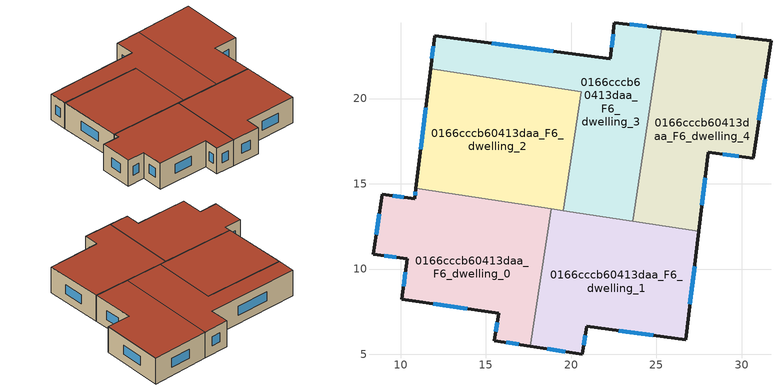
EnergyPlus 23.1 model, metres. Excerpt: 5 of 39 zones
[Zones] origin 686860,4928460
0166cccb60413daa_F6_dwelling_0
 floor to 0166cccb60413daa_F5_dwelling_0 (EU_floor_Construction): 18.83,13.53 17.6,5.47 15.49,5.8 15.74,7.39 10.07,8.22 10.39,10.59 8.41,10.88 8.91,14.39 10.82,14.12 10.89,14.74 z18
 wall outside (EU_wall_Construction): 10.89,14.74 10.82,14.12 8.91,14.39 8.41,10.88 10.39,10.59 10.07,8.22 15.74,7.39 15.49,5.8 17.6,5.47 z18:21
 wall to 0166cccb60413daa_F6_dwelling_1 (EU_wall_Construction): 17.6,5.47 18.83,13.53 z18:21
 wall to 0166cccb60413daa_F6_dwelling_2 (EU_wall_Construction): 18.83,13.53 10.89,14.74 z18:21
 window (EU_Window_Construction): 11.91,7.96 13.9,7.66 / 10.28,9.82 10.17,9 / 9.05,10.78 9.74,10.69 / 8.74,13.25 8.57,12.02 / 10.19,14.21 9.53,14.31 / 10.87,14.54 10.84,14.32 / 16.18,5.7 16.92,5.58 / 15.66,6.88 15.58,6.32 z18.98:20.02
 roof outside (EU_roof_Construction): 17.6,5.47 18.83,13.53 10.89,14.74 10.82,14.12 8.91,14.39 8.41,10.88 10.39,10.59 10.07,8.22 15.74,7.39 15.49,5.8 z21
0166cccb60413daa_F6_dwelling_1
 floor to 0166cccb60413daa_F5_dwelling_1 (EU_floor_Construction): 27.49,12.22 26.71,5.86 20.92,6.64 20.66,4.99 17.6,5.47 18.83,13.53 z18
 wall outside (EU_wall_Construction): 17.6,5.47 20.66,4.99 20.92,6.64 26.71,5.86 27.49,12.22 z18:21
 wall to 0166cccb60413daa_F6_dwelling_3 (EU_wall_Construction): 23.61,12.81 19.53,13.43 z18:21
 wall to 0166cccb60413daa_F6_dwelling_4 (EU_wall_Construction): 27.49,12.22 23.61,12.81 z18:21
 wall to 0166cccb60413daa_F6_dwelling_2 (EU_wall_Construction): 19.53,13.43 18.83,13.53 z18:21
 window (EU_Window_Construction): 18.6,5.32 19.66,5.15 / 26.97,7.93 27.24,10.15 / 22.8,6.39 24.83,6.12 / 20.74,5.53 20.83,6.11 z18.98:20.02
 roof outside (EU_roof_Construction): 26.71,5.86 27.49,12.22 18.83,13.53 17.6,5.47 20.66,4.99 20.92,6.64 z21
0166cccb60413daa_F6_dwelling_2
 floor to 0166cccb60413daa_F5_dwelling_2 (EU_floor_Construction): 20.59,20.4 19.53,13.43 10.89,14.74 11.76,21.75 z18
 wall outside (EU_wall_Construction): 11.76,21.75 10.89,14.74 z18:21
 wall to 0166cccb60413daa_F6_dwelling_3 (EU_wall_Construction): 19.53,13.43 20.59,20.4 11.76,21.75 z18:21
 window (EU_Window_Construction): 11.48,19.47 11.17,17.02 z18.98:20.02
 roof outside (EU_roof_Construction): 19.53,13.43 20.59,20.4 11.76,21.75 10.89,14.74 z21
0166cccb60413daa_F6_dwelling_3
 floor to 0166cccb60413daa_F5_dwelling_3 (EU_floor_Construction): 25.33,24.13 23.61,12.81 19.53,13.43 20.59,20.4 11.76,21.75 12,23.69 22.3,22.32 22.54,24.45 z18
 wall outside (EU_wall_Construction): 25.33,24.13 22.54,24.45 22.3,22.32 12,23.69 11.76,21.75 z18:21
 wall to 0166cccb60413daa_F6_dwelling_4 (EU_wall_Construction): 23.61,12.81 25.33,24.13 z18:21
 window (EU_Window_Construction): 11.92,23.06 11.83,22.38 / 18.95,22.77 15.35,23.25 / 22.46,23.76 22.37,23.02 / 24.42,24.24 23.44,24.35 z18.98:20.02
 roof outside (EU_roof_Construction): 23.61,12.81 25.33,24.13 22.54,24.45 22.3,22.32 12,23.69 11.76,21.75 20.59,20.4 19.53,13.43 z21
0166cccb60413daa_F6_dwelling_4
 floor to 0166cccb60413daa_F5_dwelling_4 (EU_floor_Construction): 31.72,23.4 30.68,16.49 28.06,16.86 27.49,12.22 23.61,12.81 25.33,24.13 z18
 wall outside (EU_wall_Construction): 27.49,12.22 28.06,16.86 30.68,16.49 31.72,23.4 25.33,24.13 z18:21
 window (EU_Window_Construction): 29.65,23.64 27.41,23.9 / 31.02,18.74 31.38,21.16 / 28.91,16.74 29.82,16.61 / 27.67,13.73 27.87,15.35 z18.98:20.02
 roof outside (EU_roof_Construction): 27.49,12.22 28.06,16.86 30.68,16.49 31.72,23.4 25.33,24.13 23.61,12.81 z21
[Building]
EU S2 Campaign: North Axis=0; Terrain=City; Solar Distribution=FullExterior
[Site:Location]
Bologna: Latitude=44.5; Longitude=11.25; Time Zone=1; Elevation=37
[SizingPeriod:WeatherFileDays]
AnnualSizingPeriod: Begin Month=1; Begin Day of Month=1; End Month=12; End Day of Month=31; Day of Week for Start Day=Monday; Use Weather File Daylight Saving Period=No; Use Weather File Rain and Snow Indicators=No
[MATERIAL]
EU_InternalMass_Material: Roughness=MediumRough; Thickness=0.1; Conductivity=1; Density=1800; Specific Heat=900; Thermal Absorptance=0.9; Solar Absorptance=0.7; Visible Absorptance=0.7
[MATERIAL:NOMASS] Roughness=MediumRough; Thermal Absorptance=0.9; Solar Absorptance=0.7; Visible Absorptance=0.7
Name | Thermal Resistance
EU_wall_NoMass | 0.905828
EU_roof_NoMass | 0.37593
EU_floor_NoMass | 0.67114
[WINDOWMATERIAL:SIMPLEGLAZINGSYSTEM]
EU_Window_SimpleGlazing: UFactor=4.52486; Solar Heat Gain Coefficient=0.85; Visible Transmittance=0.85
[CONSTRUCTION]
EU_wall_Construction: EU_wall_NoMass
EU_roof_Construction: EU_roof_NoMass
EU_floor_Construction: EU_floor_NoMass
EU_Window_Construction: EU_Window_SimpleGlazing
EU_InternalMass_Construction: EU_InternalMass_Material
[ZONE] Type=1; Multiplier=1; Ceiling Height=autocalculate; Floor Area=autocalculate; Part of Total Floor Area=Yes
Name | Volume
0166cccb60413daa_F6_dwelling_0 | 187.12
0166cccb60413daa_F6_dwelling_1 | 187.141
0166cccb60413daa_F6_dwelling_2 | 187.115
0166cccb60413daa_F6_dwelling_3 | 187.149
0166cccb60413daa_F6_dwelling_4 | 187.137
[INTERNALMASS] Construction=EU_InternalMass_Construction
Name | Zone or ZoneList | Surface Area
0166cccb60413daa_F6_dwelling_0_EU_InternalMass | 0166cccb60413daa_F6_dwelling_0 | 62.3732
0166cccb60413daa_F6_dwelling_1_EU_InternalMass | 0166cccb60413daa_F6_dwelling_1 | 62.3784
0166cccb60413daa_F6_dwelling_2_EU_InternalMass | 0166cccb60413daa_F6_dwelling_2 | 62.3721
0166cccb60413daa_F6_dwelling_3_EU_InternalMass | 0166cccb60413daa_F6_dwelling_3 | 62.3831
0166cccb60413daa_F6_dwelling_4_EU_InternalMass | 0166cccb60413daa_F6_dwelling_4 | 62.3802
[OTHEREQUIPMENT] Fuel Type=Electricity; Design Level Calculation Method=Watts/Area; Power per Zone Floor Area=1; Fraction Latent=0; Fraction Radiant=0; Fraction Lost=0; Carbon Dioxide Generation Rate=0; EndUse Subcategory=EU_Step8_InternalGains
Name | Zone or ZoneList or Space or SpaceList | Schedule
EU_Step8_InternalGain_0166cccb60413daa_F6_dwelling_0_f000 | 0166cccb60413daa_F6_dwelling_0 | EU_Step8_GainSchedule_0166cccb60413daa_F6_dwelling_0_f000
EU_Step8_InternalGain_0166cccb60413daa_F6_dwelling_1_f000 | 0166cccb60413daa_F6_dwelling_1 | EU_Step8_GainSchedule_0166cccb60413daa_F6_dwelling_1_f000
EU_Step8_InternalGain_0166cccb60413daa_F6_dwelling_2_f000 | 0166cccb60413daa_F6_dwelling_2 | EU_Step8_GainSchedule_0166cccb60413daa_F6_dwelling_2_f000
EU_Step8_InternalGain_0166cccb60413daa_F6_dwelling_3_f000 | 0166cccb60413daa_F6_dwelling_3 | EU_Step8_GainSchedule_0166cccb60413daa_F6_dwelling_3_f000
EU_Step8_InternalGain_0166cccb60413daa_F6_dwelling_4_f000 | 0166cccb60413daa_F6_dwelling_4 | EU_Step8_GainSchedule_0166cccb60413daa_F6_dwelling_4_f000
[ZONEVENTILATION:DESIGNFLOWRATE] Schedule=EU_AlwaysOn; Design Flow Rate Calculation Method=AirChanges/Hour; Air Changes per Hour=0.73129; Ventilation Type=Natural; Fan Pressure Rise=0; Fan Total Efficiency=1; Constant Term Coefficient=1; Temperature Term Coefficient=0; Velocity Term Coefficient=0; Velocity Squared Term Coefficient=0; Minimum Indoor Temperature=-100; Maximum Indoor Temperature=100; Delta Temperature=-100; Minimum Outdoor Temperature=-100; Maximum Outdoor Temperature=100; Maximum Wind Speed=40
Name | Zone or ZoneList or Space or SpaceList
EU_ConstantAir_0166cccb60413daa_F6_dwelling_0 | 0166cccb60413daa_F6_dwelling_0
EU_ConstantAir_0166cccb60413daa_F6_dwelling_1 | 0166cccb60413daa_F6_dwelling_1
EU_ConstantAir_0166cccb60413daa_F6_dwelling_2 | 0166cccb60413daa_F6_dwelling_2
EU_ConstantAir_0166cccb60413daa_F6_dwelling_3 | 0166cccb60413daa_F6_dwelling_3
EU_ConstantAir_0166cccb60413daa_F6_dwelling_4 | 0166cccb60413daa_F6_dwelling_4
[HVACTEMPLATE:THERMOSTAT] Constant Heating Setpoint=20; Constant Cooling Setpoint=50
EU_HeatOnly_0166cccb60413daa_F0_dwelling_0; EU_HeatOnly_0166cccb60413daa_F0_dwelling_1; EU_HeatOnly_0166cccb60413daa_F0_dwelling_2; EU_HeatOnly_0166cccb60413daa_F0_dwelling_3; EU_HeatOnly_0166cccb60413daa_F0_dwelling_4; EU_HeatOnly_0166cccb60413daa_F0_dwelling_5; EU_HeatOnly_0166cccb60413daa_F1_dwelling_0; EU_HeatOnly_0166cccb60413daa_F1_dwelling_1; EU_HeatOnly_0166cccb60413daa_F1_dwelling_2; EU_HeatOnly_0166cccb60413daa_F1_dwelling_3; EU_HeatOnly_0166cccb60413daa_F1_dwelling_4; EU_HeatOnly_0166cccb60413daa_F1_dwelling_5; EU_HeatOnly_0166cccb60413daa_F2_dwelling_0; EU_HeatOnly_0166cccb60413daa_F2_dwelling_1; EU_HeatOnly_0166cccb60413daa_F2_dwelling_2; EU_HeatOnly_0166cccb60413daa_F2_dwelling_3; EU_HeatOnly_0166cccb60413daa_F2_dwelling_4; EU_HeatOnly_0166cccb60413daa_F2_dwelling_5; EU_HeatOnly_0166cccb60413daa_F3_dwelling_0; EU_HeatOnly_0166cccb60413daa_F3_dwelling_1; EU_HeatOnly_0166cccb60413daa_F3_dwelling_2; EU_HeatOnly_0166cccb60413daa_F3_dwelling_3; EU_HeatOnly_0166cccb60413daa_F3_dwelling_4; EU_HeatOnly_0166cccb60413daa_F3_dwelling_5; EU_HeatOnly_0166cccb60413daa_F4_dwelling_0; EU_HeatOnly_0166cccb60413daa_F4_dwelling_1; EU_HeatOnly_0166cccb60413daa_F4_dwelling_2; EU_HeatOnly_0166cccb60413daa_F4_dwelling_3; EU_HeatOnly_0166cccb60413daa_F4_dwelling_4; EU_HeatOnly_0166cccb60413daa_F5_dwelling_0; EU_HeatOnly_0166cccb60413daa_F5_dwelling_1; EU_HeatOnly_0166cccb60413daa_F5_dwelling_2; EU_HeatOnly_0166cccb60413daa_F5_dwelling_3; EU_HeatOnly_0166cccb60413daa_F5_dwelling_4; EU_HeatOnly_0166cccb60413daa_F6_dwelling_0; EU_HeatOnly_0166cccb60413daa_F6_dwelling_1; EU_HeatOnly_0166cccb60413daa_F6_dwelling_2; EU_HeatOnly_0166cccb60413daa_F6_dwelling_3; EU_HeatOnly_0166cccb60413daa_F6_dwelling_4
[HVACTEMPLATE:ZONE:IDEALLOADSAIRSYSTEM] System Availability Schedule=EU_AlwaysOn; Maximum Heating Supply Air Temperature=50; Minimum Cooling Supply Air Temperature=13; Maximum Heating Supply Air Humidity Ratio=0.0156; Minimum Cooling Supply Air Humidity Ratio=0.0077; Heating Limit=NoLimit; Cooling Limit=NoLimit; Heating Availability Schedule=EU_AlwaysOn; Cooling Availability Schedule=EU_CoolingOff; Dehumidification Control Type=ConstantSensibleHeatRatio; Cooling Sensible Heat Ratio=0.7; Dehumidification Setpoint=60; Humidification Control Type=None; Humidification Setpoint=30; Outdoor Air Method=None; Outdoor Air Flow Rate per Person=0.00944; Outdoor Air Flow Rate per Zone Floor Area=0; Outdoor Air Flow Rate per Zone=0; Demand Controlled Ventilation Type=None; Outdoor Air Economizer Type=NoEconomizer; Heat Recovery Type=None; Sensible Heat Recovery Effectiveness=0.7; Latent Heat Recovery Effectiveness=0.65
Name | Template Thermostat
0166cccb60413daa_F6_dwelling_0 | EU_HeatOnly_0166cccb60413daa_F6_dwelling_0
0166cccb60413daa_F6_dwelling_1 | EU_HeatOnly_0166cccb60413daa_F6_dwelling_1
0166cccb60413daa_F6_dwelling_2 | EU_HeatOnly_0166cccb60413daa_F6_dwelling_2
0166cccb60413daa_F6_dwelling_3 | EU_HeatOnly_0166cccb60413daa_F6_dwelling_3
0166cccb60413daa_F6_dwelling_4 | EU_HeatOnly_0166cccb60413daa_F6_dwelling_4
[SIZING:ZONE] Zone Cooling Design Supply Air Temperature Input Method=SupplyAirTemperature; Zone Cooling Design Supply Air Temperature=13; Zone Heating Design Supply Air Temperature Input Method=SupplyAirTemperature; Zone Heating Design Supply Air Temperature=50; Zone Cooling Design Supply Air Humidity Ratio=0.008; Zone Heating Design Supply Air Humidity Ratio=0.008; Cooling Design Air Flow Method=DesignDay; Cooling Design Air Flow Rate=0; Cooling Minimum Air Flow per Zone Floor Area=0.000762; Cooling Minimum Air Flow=0; Cooling Minimum Air Flow Fraction=0.2; Heating Design Air Flow Method=DesignDay; Heating Design Air Flow Rate=0; Heating Maximum Air Flow per Zone Floor Area=0.002032; Heating Maximum Air Flow=0.141576; Heating Maximum Air Flow Fraction=0.3; Account for Dedicated Outdoor Air System=No; Dedicated Outdoor Air System Control Strategy=NeutralSupplyAir; Dedicated Outdoor Air Low Setpoint Temperature for Design=autosize; Dedicated Outdoor Air High Setpoint Temperature for Design=autosize; Zone Load Sizing Method=Sensible Load Only No Latent Load; Zone Latent Cooling Design Supply Air Humidity Ratio Input Method=HumidityRatioDifference; Zone Cooling Design Supply Air Humidity Ratio Difference=0.005; Zone Latent Heating Design Supply Air Humidity Ratio Input Method=HumidityRatioDifference; Zone Humidification Design Supply Air Humidity Ratio Difference=0.005
0166cccb60413daa_F6_dwelling_0; 0166cccb60413daa_F6_dwelling_1; 0166cccb60413daa_F6_dwelling_2; 0166cccb60413daa_F6_dwelling_3; 0166cccb60413daa_F6_dwelling_4
[SCHEDULE:CONSTANT]
Name | Hourly Value
EU_AlwaysOn | 1
EU_CoolingOff | 0
[SCHEDULE:FILE] Column Number=1; Rows to Skip at Top=0; Number of Hours of Data=8760; Column Separator=Comma; Interpolate to Timestep=No; Minutes per Item=60; Adjust Schedule for Daylight Savings=Yes
Name | File
EU_Step8_GainSchedule_0166cccb60413daa_F6_dwelling_0_f000 | ../../schedules/0166cccb60413daa/0166cccb60413daa_F6_dwelling_0_f000_gain.csv
EU_Step8_GainSchedule_0166cccb60413daa_F6_dwelling_1_f000 | ../../schedules/0166cccb60413daa/0166cccb60413daa_F6_dwelling_1_f000_gain.csv
EU_Step8_GainSchedule_0166cccb60413daa_F6_dwelling_2_f000 | ../../schedules/0166cccb60413daa/0166cccb60413daa_F6_dwelling_2_f000_gain.csv
EU_Step8_GainSchedule_0166cccb60413daa_F6_dwelling_3_f000 | ../../schedules/0166cccb60413daa/0166cccb60413daa_F6_dwelling_3_f000_gain.csv
EU_Step8_GainSchedule_0166cccb60413daa_F6_dwelling_4_f000 | ../../schedules/0166cccb60413daa/0166cccb60413daa_F6_dwelling_4_f000_gain.csv
